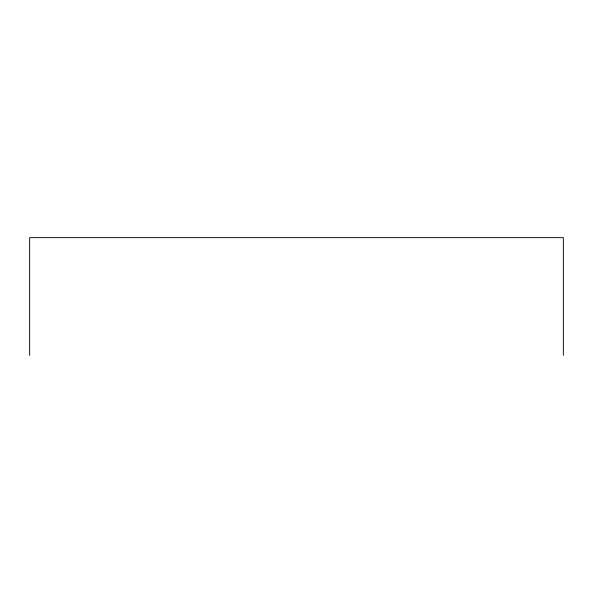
<?xml version="1.0" encoding="UTF-8"?>
<svg xmlns="http://www.w3.org/2000/svg" width="593" height="593" viewBox="0 0 593 593"><rect width="100%" height="100%" fill="white"/><g stroke="black" fill="none" stroke-linecap="round" stroke-linejoin="round"><path stroke-width="0.89" d="M563.35 355.355L563.35 237.645L29.65 237.645L29.65 355.355"/></g></svg>
